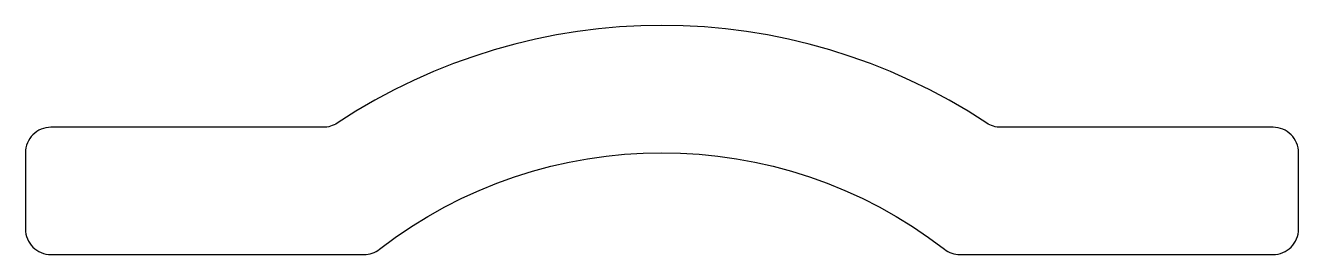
# Model space of a CAD drawing. Extents: x 173.6 to 198.6, y 232.6 to 237.1.
import ezdxf

# ---------------------------------------------------------------- set-up
doc = ezdxf.new("R2010")
doc.units = 0
doc.layers.add('ANA', color=220, linetype='CONTINUOUS')

msp = doc.modelspace()

# ---------------------------------------------------------------- linework, layer by layer
at = {"layer": 'ANA', "color": 7}
msp.add_lwpolyline([(180.203, 232.566, 0.166154), (180.509, 232.671, -0.341743), (191.602, 232.671, 0.166154), (191.908, 232.566), (198.056, 232.566, 0.414214), (198.556, 233.066), (198.556, 234.566, 0.414214), (198.056, 235.066), (192.708, 235.066, -0.147077), (192.432, 235.149, 0.300658), (179.679, 235.149, -0.147077), (179.404, 235.066), (174.056, 235.066, 0.414214), (173.556, 234.566), (173.556, 233.066, 0.414214), (174.056, 232.566)], format="xyb", close=True, dxfattribs=at)

doc.saveas('drawing.dxf')
